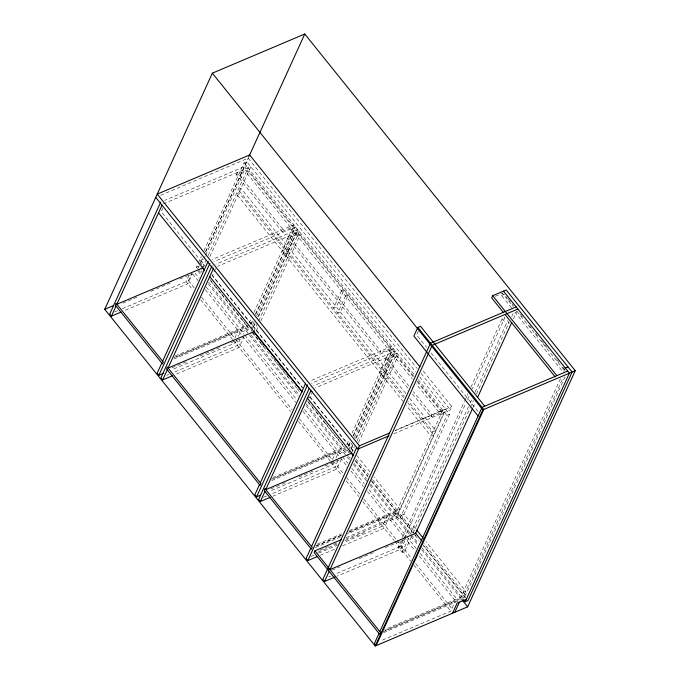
<?xml version="1.0" encoding="UTF-8"?>
<svg xmlns="http://www.w3.org/2000/svg" width="680" height="680" viewBox="0 0 680 680"><rect width="100%" height="100%" fill="white"/><g stroke="black" fill="none" stroke-linecap="round" stroke-linejoin="round"><path stroke-width="0.51" stroke-dasharray="3.4 2.55" d="M162.979 207.85L161.228 211.692L205.003 266.186M189.082 275.221L186.158 281.639L192.797 289.909M236.317 174.641L237.303 172.482L283.067 229.449L282.081 231.608L236.317 174.641L247.137 170.059L292.901 227.026L282.081 231.608M122.315 308.695L188.411 280.678L191.751 273.351M197.625 268.642L196.452 267.189L197.769 264.282M198.212 263.322L201.297 256.555M203.941 250.75L244.026 162.792L246.729 161.653L415.599 371.858M198.042 268.209L198.917 266.279M200.677 262.421L202.428 258.57M205.505 251.821L249.288 155.754M199.597 265.072L202.682 258.306M205.768 251.541L246.729 161.653M201.305 264.758L205.249 256.105M205.683 255.144L246.415 165.775L164.654 200.421M198.212 269.374L200.549 272.289L201.875 269.39M202.521 267.971L205.836 260.686M208.216 255.459L248.124 167.9M209.865 256.64L250.826 166.753L162.46 204.204M215.526 268.745L212.457 275.459L302.685 387.77M234.88 337.977L238.221 330.65L174.377 357.705M236.173 341.02L235.339 342.856L171.496 369.911M238.255 336.438L239.929 332.775L249.169 328.856M240.303 338.988L237.388 345.406L173.544 372.462M287.547 238.408L288.532 236.249L380.74 351.033L379.763 353.192L287.547 238.408L298.367 233.826L390.583 348.611L379.763 353.192M249.16 323.008L251.353 318.189M253.98 312.426L293.887 224.868L212.118 259.514M252.305 320.9L250.988 323.791L248.285 324.929M255.374 314.16L284.784 249.636L282.072 250.784M250.92 325.014L253.113 320.212M255.739 314.44L295.596 226.993L213.826 261.639M254.09 321.589L251.013 328.338L253.716 327.19L255.034 324.3M256.717 315.817L294.652 232.585L297.356 231.438L258.545 316.591M251.218 331.406L255.161 322.762M257.788 316.99L297.644 229.542L215.874 264.197M253.75 331.738L299.353 231.667L217.583 266.322M256.453 330.591L257.771 327.7M260.839 320.96L290.25 256.436L287.538 257.584M307.428 398.191L310.139 397.043L314.075 388.407M332.554 459.561L335.894 452.234L272.051 479.289M333.846 462.604L333.013 464.44L269.17 491.495M335.937 458.022L337.603 454.359L346.851 450.44M337.986 460.572L335.061 466.99L271.218 494.046M407.771 388.067L385.22 359.992L386.206 357.833L408.756 385.909M346.834 444.592L348.594 440.742M352.096 433.05L391.561 346.451L309.8 381.098M349.979 442.485L348.661 445.375L345.958 446.522M353.056 435.744L382.457 371.221L379.754 372.368M348.602 446.598L350.353 442.756M353.413 436.024L393.269 348.576L311.508 383.231M348.695 449.922L351.764 443.181M354.399 437.401L392.326 354.17L395.029 353.022L355.784 439.144M348.899 452.99L352.835 444.346M355.47 438.583L395.318 351.126L313.556 385.781M351.399 448.774L353.149 444.924M351.424 453.322L354.493 446.581M357.127 440.81L397.026 353.251L315.265 387.906M358.522 442.544L387.923 378.021L385.22 379.168M418.344 331.092L416.594 334.925L426.522 347.284M412.42 393.848L430.993 416.959L431.97 414.8L413.398 391.688M442.79 410.219L395.225 514.607L397.927 513.46L445.502 409.071L395.097 430.431M372.606 479.689L397.868 511.139L397.052 512.933L347.183 534.072M342.644 545.836L384.243 528.207L388.832 518.126L398.072 514.216L444.499 412.344M346.103 539.087L399.78 516.341L400.605 514.539L414.579 531.938M449.599 414.171L446.887 415.319L399.322 519.707L402.024 518.56L449.599 414.171L419.585 376.813M511.488 307.861L501.517 295.451L502.698 292.859M393.881 433.798L450.364 409.861L451.835 406.623L422.577 370.192M411.417 536.724L404.821 551.191L402.118 552.338L398.021 547.238L400.656 541.45M402.416 537.591L464.389 401.608M464.831 400.639L467.908 393.89M470.985 387.141L502.188 318.665L504.892 317.517L472.37 388.883M402.22 540.54L399.296 546.95L335.461 574.005M398.021 547.238L400.724 546.091L403.801 539.342M404.243 538.373L465.774 403.35M467.534 399.491L469.293 395.632M402.118 552.338L408.714 537.871M410.474 534.012L468.486 406.708M470.245 402.849L471.563 399.95M475.082 392.241L506.285 323.765L508.988 322.618L506.065 318.971M413.134 532.958L469.931 408.34M470.313 407.49L473.45 400.605M476.467 393.983L509.108 322.354M511.751 316.557L513.952 311.729M472.931 407.618L475.133 402.789M513.46 318.69L516.979 310.955M560.465 378.692L461.133 596.658L463.837 595.51L563.176 377.545M563.729 371.535L565.301 368.075M565.046 376.856L465.494 595.314L384.701 629.553M160.616 195.296L248.175 158.185L417.103 368.466M196.452 267.189L199.155 266.041M291.916 229.185L294.627 228.038L286.748 245.319L284.045 246.457M122.808 303.203L138.286 296.642M150.858 291.312L170.213 283.109M179.885 279.012L192.457 273.683L187.867 283.764L124.023 310.82M200.549 272.289L202.351 271.524M114.571 311.975L118.447 310.335M297.381 235.986L300.093 234.838L292.213 252.119L289.51 253.266M286.773 249.866L289.484 248.719M284.81 254.184L287.512 253.036M175.279 355.87L247.307 325.346M174.012 357.552L247.996 326.196M174.097 358.964L248.149 327.582L209.644 279.659M172.108 367.786L187.578 361.233M200.158 355.903L219.504 347.701M231.106 342.779L243.686 337.45L239.088 347.531L175.253 374.587M166.77 375.334L168.708 374.51M495.287 296.352L502.503 293.293L513.094 306.476M501.517 295.451L504.22 294.304L507.543 298.444M389.598 350.769L392.3 349.622L384.429 366.902L381.718 368.05M385.22 359.992L396.041 355.411L413.95 377.697M395.063 357.57L397.766 356.422L389.895 373.702L387.183 374.85M384.455 371.45L387.158 370.302M382.483 375.768L385.186 374.62M272.952 477.462L344.99 446.93M271.694 479.137L345.67 447.78M271.771 480.548L345.822 449.165L307.989 402.075M395.411 430.534L451.835 406.623M430.993 416.959L441.804 412.377L417.265 381.828M270.75 488.962L281.392 484.458M282.353 484.041L285.26 482.817M298.8 477.071L313.31 470.925M324.921 466.004L341.36 459.034L336.77 469.115L272.926 496.171M263.483 497.327L267.35 495.686M317.373 544.111L341.708 533.8M349.495 530.502L399.891 509.142L373.983 476.884M316.106 545.793L341.411 535.067M349.205 531.76L397.868 511.139M316.514 545.929L341.666 535.27M348.432 532.398L387.124 516.001L382.534 526.082L343.842 542.479M315.265 547.596L340.595 536.86M346.094 537.642L400.605 514.539M401.285 515.389L403.988 514.241L415.956 529.134M319.94 550.179L328.729 546.448M333.591 544.391L336.515 543.15M317.713 552.262L337.093 544.042M344.853 540.762L364.233 532.542L363.553 531.692M310.955 556.418L313.854 555.186M318.69 553.137L337.067 545.351M320.399 555.262L334.909 549.117M404.812 536.477L406.666 535.696M332.087 570.154L339.822 566.873M359.168 558.679L373.677 552.525M385.288 547.604L405.603 539.002L401.004 549.075L337.161 576.13M328.686 576.878L330.625 576.062M463.106 592.331L465.808 591.192L425.926 541.543M385.381 630.402L466.174 596.164L423.887 543.515M382.882 631.771L455.43 601.027L450.84 611.108L380.222 641.036M383.562 632.621L465.358 597.958L423.631 546.014M508.215 299.268L513.527 305.889M520.174 314.16L522.835 317.475M529.482 325.745L531.471 328.227M535.466 333.192L537.455 335.673M541.442 340.637L544.102 343.952M544.765 344.777L547.425 348.083M556.733 359.669L558.731 362.151M562.717 367.115L564.706 369.597M517.063 311.414L564.723 370.745M514.811 312.001L562.666 371.569M502.188 318.665L506.285 323.765M431.154 353.056L478.813 412.377M421.099 373.43L450.364 409.861M244.026 162.792L414.273 374.714M418.208 379.618L446.887 415.319M413.635 376.176L248.863 171.071L246.151 172.219L412.258 378.973M417.622 381.14L443.53 413.389L440.827 414.536L416.245 383.936M405.756 393.457L240.983 188.351L238.28 189.499L404.387 396.253M409.743 398.421L435.659 430.67L432.947 431.817L408.374 401.217M403.793 397.774L239.02 192.669L236.308 193.817L403.078 401.404M407.779 402.738L433.687 434.988L430.984 436.135L406.402 405.535M310.139 397.043L353.914 451.537M211.871 275.094L302.226 387.566M309.536 396.661L354.127 452.175M356.711 455.379L369.997 471.92M355.997 459.008L368.662 474.776M209.899 279.412L215.212 286.025M215.883 286.85L218.535 290.164M219.198 290.989L221.196 293.471M221.858 294.296L224.519 297.602M225.182 298.435L239.793 316.625M240.465 317.45L242.454 319.931M243.117 320.764L245.777 324.071M246.44 324.896L248.438 327.377M252.425 332.341L255.076 335.648M255.739 336.473L261.06 343.094M261.724 343.918L264.384 347.225M273.683 358.802L275.672 361.284M278.332 364.591L285.642 373.694M286.305 374.519L288.966 377.825M307.564 400.988L315.537 410.907M316.2 411.731L318.861 415.046M319.524 415.871L324.844 422.484M325.507 423.317L340.119 441.507M340.791 442.331L342.779 444.813M346.766 449.777L349.426 453.084M355.402 460.53L368.024 476.246M372.011 481.202L413.321 532.627M413.984 533.452L415.981 535.933M423.291 545.037L465.596 597.694M252.246 332.681L275.476 361.599M276.139 362.423L296.709 388.034M297.373 388.858L300.033 392.164M355.232 460.879L367.846 476.578M371.161 480.709L398.072 514.216M399.78 516.341L414.358 534.48M415.021 535.304L418.99 540.251M208.522 282.208L250.384 334.313M251.048 335.138L298.885 394.689M306.187 403.784L348.05 455.889M348.712 456.713L350.038 458.371M354.025 463.327L366.648 479.043M370.634 484.007L410.618 533.774M411.281 534.599L417.928 542.878M421.914 547.842L464.066 600.295M197.829 270.963L200.481 274.269M208.463 284.197L298.18 395.879M306.153 405.807L349.35 459.578M353.337 464.542L366.63 481.083M369.954 485.223L417.809 544.79M421.796 549.746L461.669 599.386M194.998 273.079L198.985 278.043M206.286 287.139L244.154 334.279M244.817 335.104L296.633 399.602M304.606 409.522L341.81 455.829M342.474 456.662L347.786 463.275M351.773 468.239L364.395 483.947M369.045 489.736L406.249 536.044M406.912 536.869L416.211 548.446M420.197 553.409L458.065 600.542M192.737 274.04L198.058 280.653M205.36 289.748L241.901 335.231M242.565 336.056L295.707 402.212M303.017 411.306L339.558 456.79M340.221 457.614L346.859 465.885M350.846 470.849L363.469 486.557M367.455 491.521L403.333 536.171M403.997 536.996L415.284 551.055M419.271 556.019L456.475 602.327M188.411 280.678L194.386 288.125M201.696 297.219L234.915 338.563M235.577 339.397L292.043 409.683M299.353 418.778L332.562 460.122M333.234 460.946L343.196 473.356M346.519 477.488L360.468 494.853M363.791 498.992L396.338 539.504M397.001 540.337L411.621 558.527M415.607 563.49L452.804 609.798M400.724 546.091L404.821 551.191M200.77 299.829L232.653 339.524M233.325 340.349L290.453 411.459M298.426 421.387L330.31 461.083M330.973 461.907L341.606 475.133M346.256 480.921L358.878 496.638M362.865 501.594L394.085 540.464M394.749 541.288L410.695 561.136M414.018 565.267L451.214 611.575M341.436 290.827L333.565 308.108L336.269 306.96L344.148 289.68L341.436 290.827M345.542 295.927L337.662 313.208L340.365 312.06L348.245 294.78L345.542 295.927"/><path stroke-width="1.02" d="M104.737 309.306L212.347 73.168L304.776 34L575.263 370.694L467.653 606.832L375.224 646L104.737 309.306L113.492 305.592M160.752 202.079L109.735 314.024L111.444 316.149L121.117 312.052M111.444 316.149L116.042 306.068M162.027 205.165L116.858 304.266L202.521 267.971L204.51 270.445M248.99 156.408L304.776 34M202.308 268.422L203.192 266.483M161.806 363.035L157.207 373.116L158.916 375.241L163.752 373.192M162.622 361.233L208.225 261.162M158.916 375.241L209.933 263.296M211.981 265.846L160.964 377.791L162.673 379.916L172.346 375.819M162.673 379.916L167.271 369.835M213.69 267.971L168.088 368.041L253.75 331.738M259.479 484.619L254.889 494.7L256.598 496.825L260.466 495.185M260.304 482.817L305.464 383.716M256.598 496.825L307.615 384.88M309.221 388.39L258.647 499.375L260.355 501.5L270.028 497.403M260.355 501.5L264.945 491.419M310.93 390.515L265.761 489.625L351.424 453.322M310.709 548.386L306.119 558.467L307.827 560.592L317.5 556.495M311.525 546.592L356.694 447.483M155.754 197.353L357.935 449.029L359.414 445.791L389.572 433.007M307.827 560.592L358.844 448.647M314.942 550.842L314.126 552.636L379.695 634.262L380.519 632.468L314.942 550.842L341.224 539.699M484.738 406.215L420.529 326.289L417.826 327.437L413.89 336.073L478.1 415.999M328.5 570.537L329.324 568.735M516.154 306.901L430.491 343.204L322.881 579.335L324.589 581.46L329.179 571.387M464.066 600.295L465.231 601.758L467.942 600.61L572.11 372.036L506.192 289.986L492.668 295.715L491.683 297.874L503.6 312.707M472.489 408.587L415.659 533.281L330.004 569.585L432.2 345.329L517.862 309.026M477.776 396.993L511.692 322.558M379.015 633.412L374.425 643.492L376.125 645.617L483.743 409.479L417.826 327.437M379.831 631.61L482.035 407.354L567.689 371.059M375.224 646L482.842 409.861L575.263 370.694M452.548 613.233L457.138 603.152L466.378 599.233M454.801 612.281L459.391 602.2M465.231 601.758L569.398 373.184L503.489 291.133M357.935 449.029L389.07 435.837M565.301 368.075L568.004 366.936M324.589 581.46L335.231 576.954M492.668 295.715L556.869 375.64M505.58 315.18L555.229 376.975M212.347 73.168L482.842 409.861M419.917 366.885L249.653 154.946L157.233 194.114L359.414 445.791M416.619 529.958L423.266 538.237M158.525 212.84L204.289 269.807M209.755 276.607L301.971 391.391M307.428 398.191L353.192 455.158M253.674 331.644L302.175 392.02M351.348 453.22L353.396 455.779M415.174 532.678L421.889 541.034M462.332 600.211L467.653 606.832M116.178 303.416L115.353 305.218L162.486 363.885L163.31 362.083L116.178 303.416M167.407 367.192L166.583 368.985L260.159 485.469L260.984 483.667L167.407 367.192M265.081 488.775L264.265 490.569L311.389 549.236L312.214 547.442L265.081 488.775"/></g></svg>
